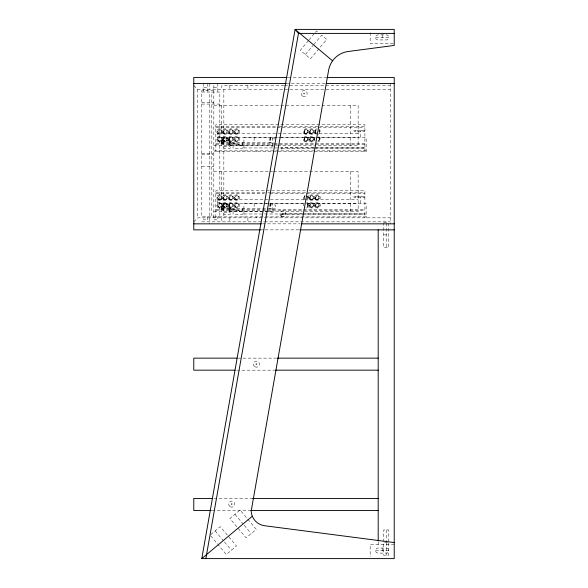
<?xml version="1.0" encoding="UTF-8"?>
<svg xmlns="http://www.w3.org/2000/svg" width="588" height="588" viewBox="0 0 588 588"><rect width="100%" height="100%" fill="white"/><g stroke="black" fill="none" stroke-linecap="round" stroke-linejoin="round"><path stroke-width="0.44" stroke-dasharray="2.94 2.21" d="M229.232 210.35L230.797 211.577L229.232 210.379L229.239 203.683L229.232 211.577L229.232 208.123L242.153 211.577M229.232 144.31L230.797 145.537L229.232 144.339L229.239 137.643L229.232 145.537L229.232 142.076L242.153 145.537M229.232 142.076L229.232 142.649L241.021 145.537M307.774 132.667C306.348 122.231 300.615 139.136 308.061 131.749A1.492 1.492 0 0 0 307.752 130.507L307.568 130.235M307.774 140.245C306.348 129.801 300.615 146.713 308.061 139.319A1.492 1.492 0 0 0 307.752 138.084L307.568 137.812M313.455 132.667C312.03 122.231 306.297 139.136 313.742 131.749A1.492 1.492 0 0 0 313.433 130.507L313.25 130.235M313.455 140.245C312.03 129.801 306.297 146.713 313.742 139.319A1.492 1.492 0 0 0 313.433 138.084L313.25 137.812M319.137 132.667L319.115 130.507A1.492 1.492 0 0 1 319.424 131.749L318.931 132.932A1.992 1.992 0 0 0 319.137 130.492M319.137 140.245L319.402 138.672L318.115 137.276A1.992 1.992 0 0 1 317.469 141.149L318.931 140.51L319.424 139.319A1.492 1.492 0 0 0 319.115 138.084L318.931 137.812M307.774 198.715L307.774 196.539A1.492 1.492 0 0 1 308.061 197.788L307.326 199.192M307.774 206.285L307.928 204.404L306.436 203.242A1.992 1.992 0 0 1 308.031 205.69L307.326 206.77L305.782 207.16M313.455 198.715C312.03 188.27 306.297 205.175 313.742 197.788A1.492 1.492 0 0 0 313.433 196.554L313.25 196.274M313.455 206.285C312.03 195.841 306.297 212.753 313.742 205.359A1.492 1.492 0 0 0 313.433 204.124L313.25 203.852M319.137 198.715C317.711 188.27 311.978 205.175 319.424 197.788A1.492 1.492 0 0 0 319.115 196.554L318.931 196.274M319.137 206.285C317.711 195.841 311.978 212.753 319.424 205.359A1.492 1.492 0 0 0 319.115 204.124L318.931 203.852M223.565 141.936L221.338 145.221M223.565 207.983L221.338 211.261M304.643 130.235L304.466 130.507A1.492 1.492 0 0 0 304.15 131.749L304.444 132.667M304.643 137.812L304.466 138.084A1.492 1.492 0 0 0 304.15 139.319L304.444 140.245M310.324 130.235L310.148 130.507A1.492 1.492 0 0 0 309.832 131.749L310.126 132.667M310.324 137.812L310.148 138.084A1.492 1.492 0 0 0 309.832 139.319L310.126 140.245M316.248 133.153A1.992 1.992 0 0 1 316.822 129.705L315.829 130.507A1.492 1.492 0 0 0 315.513 131.749L316.006 132.932M304.643 196.274L304.121 197.788L304.885 199.192A1.992 1.992 0 0 1 305.157 195.877L304.444 196.539A1.492 1.492 0 0 0 304.15 197.788L304.444 198.715M310.324 196.274L310.148 196.554A1.492 1.492 0 0 0 309.832 197.788L310.126 198.715M310.324 203.852L310.148 204.124A1.492 1.492 0 0 0 309.832 205.359L310.126 206.285M316.006 196.274L315.829 196.554A1.492 1.492 0 0 0 315.513 197.788L315.807 198.715M316.006 203.852L315.829 204.124A1.492 1.492 0 0 0 315.513 205.359L315.807 206.285M316.006 130.235L315.491 131.418L315.807 132.667M308.45 40.601L300.336 50.274L310.493 58.793L326.722 39.447L321.643 35.192L313.529 44.864M309.031 39.91L314.83 33.002M315.411 32.311L316.572 30.929L318.476 32.524M305.415 54.537L312.948 45.555M193.775 221.838L197.781 217.825L390.219 217.825M210.732 534.617L220.25 526.627L236.486 545.973L226.329 554.499L218.214 544.819M221.338 143.516L222.661 143.501L221.338 143.457M221.338 209.556L222.661 209.541L221.338 209.497M375.57 37.419L388.83 37.419A2.528 2.528 0 0 1 386.301 39.947L378.099 39.947A2.528 2.528 0 0 1 375.57 37.419A2.528 2.528 0 0 1 378.099 34.89L386.301 34.89A2.528 2.528 0 0 1 388.83 37.419M393.335 43.431L370.175 43.431L370.175 31.157M288.054 77.506L327.332 77.506M286.216 83.525L325.201 83.525M284.063 85.525L221.838 85.525L221.838 89.538M284.621 85.525L390.219 85.525M203.793 87.531L207.807 87.531M213.819 87.531L217.825 87.531M193.775 85.525L197.781 89.538L390.219 89.538M213.819 90.537L201.794 90.537L201.794 216.825L213.819 216.825M201.794 92.044L209.806 92.044L209.806 216.825M201.794 102.569L213.819 102.569M201.794 104.069L209.806 104.069M211.812 104.069L219.831 104.069M213.819 105.575L358.143 105.575L358.143 145.662L314.867 145.662M215.825 126.787L278.014 126.787M278.933 126.787L319.174 126.787M320.085 126.787L364.898 126.787M215.825 127.699L276.184 127.699M277.102 127.699L317.344 127.699M318.255 127.699L364.898 127.699M364.898 130.33L353.961 130.33L353.961 131.271L364.898 131.271M358.143 133.638L217.325 133.638L217.325 137.643L280.417 137.643M281.336 137.643L358.143 137.643M228.093 138.908L222.44 138.908L222.44 143.891M275.485 138.9L269.172 138.9L269.172 142.663L271.524 142.663L271.524 146.309L273.133 146.309L273.133 142.663M221.338 140.297L228.093 140.297M221.338 141.436L222.462 141.436M221.338 141.936L228.093 141.936M221.338 142.384L270.568 142.384L270.568 137.643M215.825 143.678L273.442 143.678M274.353 143.678L364.898 143.678M215.825 144.582L273.442 144.582M274.353 144.582L364.898 144.582M213.819 145.662L277.271 145.662M277.764 145.662L314.301 145.662M223.91 146.236L230.224 146.236M313.683 147.537L281.674 147.537L281.674 150.851M314.595 147.537L364.898 147.537M243.917 147.948L366.162 147.948M281.674 148.448L313.683 148.448M314.595 148.448L364.898 148.448M366.162 150.851L214.561 150.851L214.561 151.785L366.162 151.785L366.162 137.585L243.917 137.585L243.917 150.851M201.794 153.681L213.819 153.681L213.819 83.525M201.794 154.681L213.819 154.681L213.819 219.831L217.825 219.831L217.825 216.825L219.831 216.825L219.831 92.044L211.812 92.044L211.812 216.825M201.794 166.713L213.819 166.713M213.819 171.615L272.685 171.615M273.604 171.615L358.143 171.615L358.143 211.702L302.945 211.702M305.451 190.806L215.825 190.806L215.825 217.825M309.112 190.806L364.898 190.806L364.898 217.825M215.825 192.835L267.04 192.835M267.952 192.835L270.7 192.835M271.612 192.835L307.281 192.835M308.193 192.835L364.898 192.835M215.825 193.739L264.299 193.739M269.782 193.739L305.451 193.739M306.37 193.739L364.898 193.739M364.898 196.37L353.961 196.37L353.961 197.311L364.898 197.311M304.194 199.677L217.325 199.677L217.325 203.683L358.143 203.683M305.113 199.677L358.143 199.677M303.217 203.624L243.917 203.624L243.917 216.891M306.863 203.624L366.162 203.624L366.162 217.825M228.093 204.947L222.44 204.947L222.44 209.931M269.172 204.94L275.485 204.94L275.485 208.703L273.133 208.703L273.133 212.349L271.524 212.349L271.524 208.703L269.172 208.703L269.172 205.69M221.338 206.337L228.093 206.337M221.338 207.476L222.462 207.476M221.338 207.983L228.093 207.983M221.338 208.424L270.568 208.424L270.568 203.683M215.825 209.718L261.55 209.718M262.469 209.718L302.71 209.718M303.621 209.718L364.898 209.718M215.825 210.622L261.55 210.622M262.469 210.622L302.71 210.622M303.621 210.622L364.898 210.622M267.746 211.577L228.093 211.577L228.093 203.683M268.304 211.577L272.34 211.577L272.34 203.683M213.819 211.702L302.423 211.702M223.91 212.275L230.224 212.275M301.791 213.576L281.674 213.576L281.674 216.891M302.71 213.576L364.898 213.576M243.917 213.988L366.162 213.988M281.674 214.488L301.791 214.488M302.71 214.488L364.898 214.488M366.162 216.891L214.561 216.891L214.561 217.825M201.794 221.838L263.931 221.838M264.593 221.838L390.219 221.838M383.685 222.279L388.734 222.279M262.424 223.844L300.255 223.844M260.594 229.857L264.284 229.857M265.166 229.857L300.468 229.857M383.685 234.906L388.734 234.906M237.809 358.143L276.345 358.143M236.824 370.175L274.515 370.175M213.959 498.462L253.105 498.462M212.092 510.494L250.312 510.494M387.47 542.562L383.685 542.562L383.685 555.19L388.734 555.19L388.734 542.562M394.225 544.569L370.175 544.569L370.175 556.843M375.57 550.581L388.83 550.581A2.528 2.528 0 0 1 386.301 553.11L378.099 553.11A2.528 2.528 0 0 1 375.57 550.581A2.528 2.528 0 0 1 378.099 548.053L386.301 548.053A2.528 2.528 0 0 1 388.83 550.581M221.338 142.641L223.102 142.744M221.338 208.689L223.102 208.784M229.232 208.689L241.021 211.577M234.98 514.265L243.094 523.937M244.255 525.319L251.216 533.61M236.861 526.819L229.901 518.528L240.058 510.009L256.294 529.354L246.137 537.873L238.022 528.2M215.171 530.89L223.286 540.563M224.447 541.945L231.407 550.236M210.673 535.837L217.634 544.128M307.568 203.852L307.752 204.124A1.492 1.492 0 0 1 308.061 205.359L308.031 205.69A1.992 1.992 0 0 1 305.459 207.079M390.219 83.525L390.219 223.844M388.734 223.183L388.734 247.533L383.685 247.533L383.685 223.183M388.734 541.658L388.734 529.935L383.685 529.935L383.685 541.658M386.206 223.183L386.206 247.533M386.206 529.935L386.206 541.658M386.206 542.562L386.206 555.19M382.2 34.89L382.2 39.947M382.2 548.053L382.2 553.11M378.194 541.813L378.194 544.569M364.898 151.785L364.898 124.766L215.825 124.766L215.825 151.785M361.495 130.33L361.495 130.749L360.29 130.749L360.29 137.585M361.495 196.37L361.495 196.789L360.29 196.789L360.29 203.624M355.872 130.33L355.872 131.271M355.872 196.37L355.872 197.311M355.608 130.33L355.608 131.271M355.608 196.37L355.608 197.311M350.632 105.575L350.632 133.638M350.632 137.643L350.632 145.662M350.632 171.615L350.632 199.677M350.632 203.683L350.632 211.702M329.339 150.851L329.339 151.785M329.339 216.891L329.339 217.825M272.34 137.643L272.34 145.537L228.093 145.537L228.093 137.643M270.237 137.643L270.237 142.384M270.237 203.683L270.237 208.424M256.736 150.851L256.736 151.785M256.736 216.891L256.736 217.825M254.148 137.643L254.148 142.384M254.148 203.683L254.148 208.424M247.893 85.525L247.893 89.538M247.893 217.825L247.893 221.838M242.535 142.384L242.535 148.316L233.069 148.316L233.069 142.384M242.535 208.424L242.535 214.355L233.069 214.355L233.069 208.424M230.224 142.384L230.224 148.316L223.91 148.316L223.91 142.384M230.224 208.424L230.224 214.355L223.91 214.355L223.91 208.424M229.857 85.525L229.857 89.538M229.857 217.825L229.857 221.838M226.814 137.643L226.814 138.908M226.814 203.683L226.814 204.947M224.432 137.643L224.432 138.908M224.432 203.683L224.432 204.947M223.844 89.538L223.844 217.825M223.668 137.643L221.338 137.327L221.338 145.662M223.668 203.683L221.338 203.367L221.338 211.702M221.838 217.825L221.838 221.838M221.338 105.575L221.338 133.638M221.338 171.615L221.338 199.677M217.825 83.525L217.825 92.044M209.806 83.525L209.806 89.538M209.806 217.825L209.806 223.844M207.807 83.525L207.807 92.044M207.807 216.825L207.807 219.831L203.793 219.831L203.793 216.825M203.793 83.525L203.793 92.044M197.781 89.538L197.781 217.825M318.806 136.688A2.808 2.808 0 0 1 317.469 141.965M315.117 140.694A2.808 2.808 0 0 1 315.403 137.254M318.806 129.11A2.808 2.808 0 0 1 318.38 134.24M316.557 134.24A2.808 2.808 0 0 1 317.005 128.809M306.569 202.426A2.808 2.808 0 0 1 308.906 205.433A2.808 2.808 0 0 1 306.105 208.012M303.386 205.888A2.808 2.808 0 0 1 303.533 204.073M308.171 195.723A2.808 2.808 0 0 1 307.017 200.28M304.378 199.839A2.808 2.808 0 0 1 304.768 195.15M307.326 196.054A1.992 1.992 0 0 1 307.054 199.376M231.202 503.967C231.9 506.15 232.899 502.424 231.202 503.967M255.876 364.009C256.581 366.192 257.573 362.473 255.876 364.009M282.387 213.672C283.085 215.855 284.085 212.128 282.387 213.672M303.599 93.396C304.297 95.579 305.29 91.86 303.599 93.396M217.685 131.095C220.507 139.724 224.278 124.854 217.685 131.095M217.685 138.672C220.507 147.301 224.278 132.432 217.685 138.672M223.366 131.095C226.189 139.724 229.959 124.854 223.366 131.095M223.366 138.672C226.189 147.301 229.959 132.432 223.366 138.672M217.685 197.134C220.507 205.763 224.278 190.894 217.685 197.134M229.048 131.095C231.87 139.724 235.641 124.854 229.048 131.095M217.685 204.712C220.507 213.341 224.278 198.472 217.685 204.712M229.048 138.672C231.87 147.301 235.641 132.432 229.048 138.672M223.366 197.134C226.189 205.763 229.959 190.894 223.366 197.134M234.73 131.095C237.559 139.724 241.323 124.854 234.73 131.095M223.366 204.712C226.189 213.341 229.959 198.472 223.366 204.712M234.73 138.672C237.559 147.301 241.323 132.432 234.73 138.672M229.048 197.134C231.87 205.763 235.641 190.894 229.048 197.134M229.048 204.712C231.87 213.341 235.641 198.472 229.048 204.712M234.73 197.134C237.559 205.763 241.323 190.894 234.73 197.134M234.73 204.712C237.559 213.341 241.323 198.472 234.73 204.712M230.246 506.716A3.006 3.006 0 0 0 234.759 504.114A3.006 3.006 0 0 0 230.246 501.513A3.006 3.006 0 0 0 230.246 506.716M254.927 366.765A3.006 3.006 0 0 0 259.44 364.156A3.006 3.006 0 0 0 254.927 361.554A3.006 3.006 0 0 0 254.927 366.765M281.439 216.421A3.006 3.006 0 0 0 285.944 213.819A3.006 3.006 0 0 0 281.439 211.217A3.006 3.006 0 0 0 281.439 216.421M302.644 96.153A3.006 3.006 0 0 0 307.156 93.543A3.006 3.006 0 0 0 302.644 90.942A3.006 3.006 0 0 0 302.644 96.153M235.523 140.797A1.992 1.992 0 0 0 238.64 139.327A1.992 1.992 0 0 0 235.81 137.364A1.992 1.992 0 0 0 235.523 140.797M234.7 141.171A2.808 2.808 0 0 0 239.382 139.848A2.808 2.808 0 0 0 235.891 136.453A2.808 2.808 0 0 0 234.7 141.171M309.832 141.171A2.808 2.808 0 0 0 314.514 139.848A2.808 2.808 0 0 0 311.023 136.453A2.808 2.808 0 0 0 309.832 141.171M309.832 133.594A2.808 2.808 0 0 0 314.514 132.271A2.808 2.808 0 0 0 311.023 128.882A2.808 2.808 0 0 0 309.832 133.594M304.15 141.171A2.808 2.808 0 0 0 308.832 139.848A2.808 2.808 0 0 0 305.341 136.453A2.808 2.808 0 0 0 304.15 141.171M304.15 133.594A2.808 2.808 0 0 0 308.832 132.271A2.808 2.808 0 0 0 305.341 128.882A2.808 2.808 0 0 0 304.15 133.594M234.7 133.594A2.808 2.808 0 0 0 239.382 132.271A2.808 2.808 0 0 0 235.891 128.882A2.808 2.808 0 0 0 234.7 133.594M229.019 141.171A2.808 2.808 0 0 0 233.701 139.848A2.808 2.808 0 0 0 230.209 136.453A2.808 2.808 0 0 0 229.019 141.171M229.019 133.594A2.808 2.808 0 0 0 233.701 132.271A2.808 2.808 0 0 0 230.209 128.882A2.808 2.808 0 0 0 229.019 133.594M223.337 141.171A2.808 2.808 0 0 0 228.019 139.848A2.808 2.808 0 0 0 224.528 136.453A2.808 2.808 0 0 0 223.337 141.171M223.337 133.594A2.808 2.808 0 0 0 228.019 132.271A2.808 2.808 0 0 0 224.528 128.882A2.808 2.808 0 0 0 223.337 133.594M217.648 141.171A2.808 2.808 0 0 0 222.338 139.848A2.808 2.808 0 0 0 218.846 136.453A2.808 2.808 0 0 0 217.648 141.171M217.648 133.594A2.808 2.808 0 0 0 222.338 132.271A2.808 2.808 0 0 0 218.846 128.882A2.808 2.808 0 0 0 217.648 133.594M229.842 140.797A1.992 1.992 0 0 0 232.958 139.327A1.992 1.992 0 0 0 230.129 137.364A1.992 1.992 0 0 0 229.842 140.797M224.16 140.797A1.992 1.992 0 0 0 227.277 139.327A1.992 1.992 0 0 0 224.447 137.364A1.992 1.992 0 0 0 224.16 140.797M218.479 140.797A1.992 1.992 0 0 0 221.595 139.327A1.992 1.992 0 0 0 218.765 137.364A1.992 1.992 0 0 0 218.479 140.797M235.523 133.219A1.992 1.992 0 0 0 238.64 131.749A1.992 1.992 0 0 0 235.81 129.786A1.992 1.992 0 0 0 235.523 133.219M229.842 133.219A1.992 1.992 0 0 0 232.958 131.749A1.992 1.992 0 0 0 230.129 129.786A1.992 1.992 0 0 0 229.842 133.219M224.16 133.219A1.992 1.992 0 0 0 227.277 131.749A1.992 1.992 0 0 0 224.447 129.786A1.992 1.992 0 0 0 224.16 133.219M218.479 133.219A1.992 1.992 0 0 0 221.595 131.749A1.992 1.992 0 0 0 218.765 129.786A1.992 1.992 0 0 0 218.479 133.219M304.974 140.797A1.992 1.992 0 0 0 308.09 139.327A1.992 1.992 0 0 0 305.26 137.364A1.992 1.992 0 0 0 304.974 140.797M310.655 140.797A1.992 1.992 0 0 0 313.772 139.327A1.992 1.992 0 0 0 310.942 137.364A1.992 1.992 0 0 0 310.655 140.797M310.655 133.219A1.992 1.992 0 0 0 313.772 131.749A1.992 1.992 0 0 0 310.942 129.786A1.992 1.992 0 0 0 310.655 133.219M304.974 133.219A1.992 1.992 0 0 0 308.09 131.749A1.992 1.992 0 0 0 305.26 129.786A1.992 1.992 0 0 0 304.974 133.219M235.523 206.836A1.992 1.992 0 0 0 238.64 205.366A1.992 1.992 0 0 0 235.81 203.404A1.992 1.992 0 0 0 235.523 206.836M234.7 207.211A2.808 2.808 0 0 0 239.382 205.888A2.808 2.808 0 0 0 235.891 202.5A2.808 2.808 0 0 0 234.7 207.211M315.513 207.211A2.808 2.808 0 0 0 320.195 205.888A2.808 2.808 0 0 0 316.704 202.5A2.808 2.808 0 0 0 315.513 207.211M315.513 199.641A2.808 2.808 0 0 0 320.195 198.31A2.808 2.808 0 0 0 316.704 194.922A2.808 2.808 0 0 0 315.513 199.641M309.832 207.211A2.808 2.808 0 0 0 314.514 205.888A2.808 2.808 0 0 0 311.023 202.5A2.808 2.808 0 0 0 309.832 207.211M309.832 199.641A2.808 2.808 0 0 0 314.514 198.31A2.808 2.808 0 0 0 311.023 194.922A2.808 2.808 0 0 0 309.832 199.641M234.7 199.641A2.808 2.808 0 0 0 239.382 198.31A2.808 2.808 0 0 0 235.891 194.922A2.808 2.808 0 0 0 234.7 199.641M229.019 207.211A2.808 2.808 0 0 0 233.701 205.888A2.808 2.808 0 0 0 230.209 202.5A2.808 2.808 0 0 0 229.019 207.211M229.019 199.641A2.808 2.808 0 0 0 233.701 198.31A2.808 2.808 0 0 0 230.209 194.922A2.808 2.808 0 0 0 229.019 199.641M223.337 207.211A2.808 2.808 0 0 0 228.019 205.888A2.808 2.808 0 0 0 224.528 202.5A2.808 2.808 0 0 0 223.337 207.211M223.337 199.641A2.808 2.808 0 0 0 228.019 198.31A2.808 2.808 0 0 0 224.528 194.922A2.808 2.808 0 0 0 223.337 199.641M217.648 207.211A2.808 2.808 0 0 0 222.338 205.888A2.808 2.808 0 0 0 218.846 202.5A2.808 2.808 0 0 0 217.648 207.211M217.648 199.641A2.808 2.808 0 0 0 222.338 198.31A2.808 2.808 0 0 0 218.846 194.922A2.808 2.808 0 0 0 217.648 199.641M229.842 206.836A1.992 1.992 0 0 0 232.958 205.366A1.992 1.992 0 0 0 230.129 203.404A1.992 1.992 0 0 0 229.842 206.836M224.16 206.836A1.992 1.992 0 0 0 227.277 205.366A1.992 1.992 0 0 0 224.447 203.404A1.992 1.992 0 0 0 224.16 206.836M218.479 206.836A1.992 1.992 0 0 0 221.595 205.366A1.992 1.992 0 0 0 218.765 203.404A1.992 1.992 0 0 0 218.479 206.836M235.523 199.259A1.992 1.992 0 0 0 238.64 197.788A1.992 1.992 0 0 0 235.81 195.826A1.992 1.992 0 0 0 235.523 199.259M229.842 199.259A1.992 1.992 0 0 0 232.958 197.788A1.992 1.992 0 0 0 230.129 195.826A1.992 1.992 0 0 0 229.842 199.259M224.16 199.259A1.992 1.992 0 0 0 227.277 197.788A1.992 1.992 0 0 0 224.447 195.826A1.992 1.992 0 0 0 224.16 199.259M218.479 199.259A1.992 1.992 0 0 0 221.595 197.788A1.992 1.992 0 0 0 218.765 195.826A1.992 1.992 0 0 0 218.479 199.259M310.655 206.836A1.992 1.992 0 0 0 313.772 205.366A1.992 1.992 0 0 0 310.942 203.404A1.992 1.992 0 0 0 310.655 206.836M316.337 206.836A1.992 1.992 0 0 0 319.453 205.366A1.992 1.992 0 0 0 316.623 203.404A1.992 1.992 0 0 0 316.337 206.836M316.337 199.259A1.992 1.992 0 0 0 319.453 197.788A1.992 1.992 0 0 0 316.623 195.826A1.992 1.992 0 0 0 316.337 199.259M310.655 199.259A1.992 1.992 0 0 0 313.772 197.788A1.992 1.992 0 0 0 310.942 195.826A1.992 1.992 0 0 0 310.655 199.259"/><path stroke-width="0.88" d="M327.406 77.506L394.225 77.506L394.225 558.6L201.794 558.6L295.103 29.4L394.225 29.4L394.225 45.438L348.199 51.494A22.932 22.932 0 0 0 332.926 60.373L332.22 61.35A22.932 22.932 0 0 0 328.611 70.251L251.216 510.95A15.339 15.339 0 0 0 252.223 515.992L252.619 516.948A15.339 15.339 0 0 0 264.578 525.738L394.225 542.562M205.859 558.6L298.469 33.406L295.103 29.4L332.58 60.851M201.794 558.6L252.311 516.213M298.469 33.406L394.225 33.406M287.135 77.506L193.775 77.506L193.775 229.857L260.594 229.857M193.775 83.525L286.216 83.525M326.494 83.525L394.225 83.525M193.775 223.844L261.506 223.844M301.784 223.844L394.225 223.844M299.946 229.857L394.225 229.857M236.898 358.143L193.775 358.143L193.775 370.175L235.06 370.175M277.264 358.143L378.194 358.143M275.434 370.175L378.194 370.175M212.121 498.462L193.775 498.462L193.775 510.494L211.202 510.494M252.495 498.462L378.194 498.462M250.657 510.494L378.194 510.494M378.194 229.857L378.194 540.901"/></g></svg>
